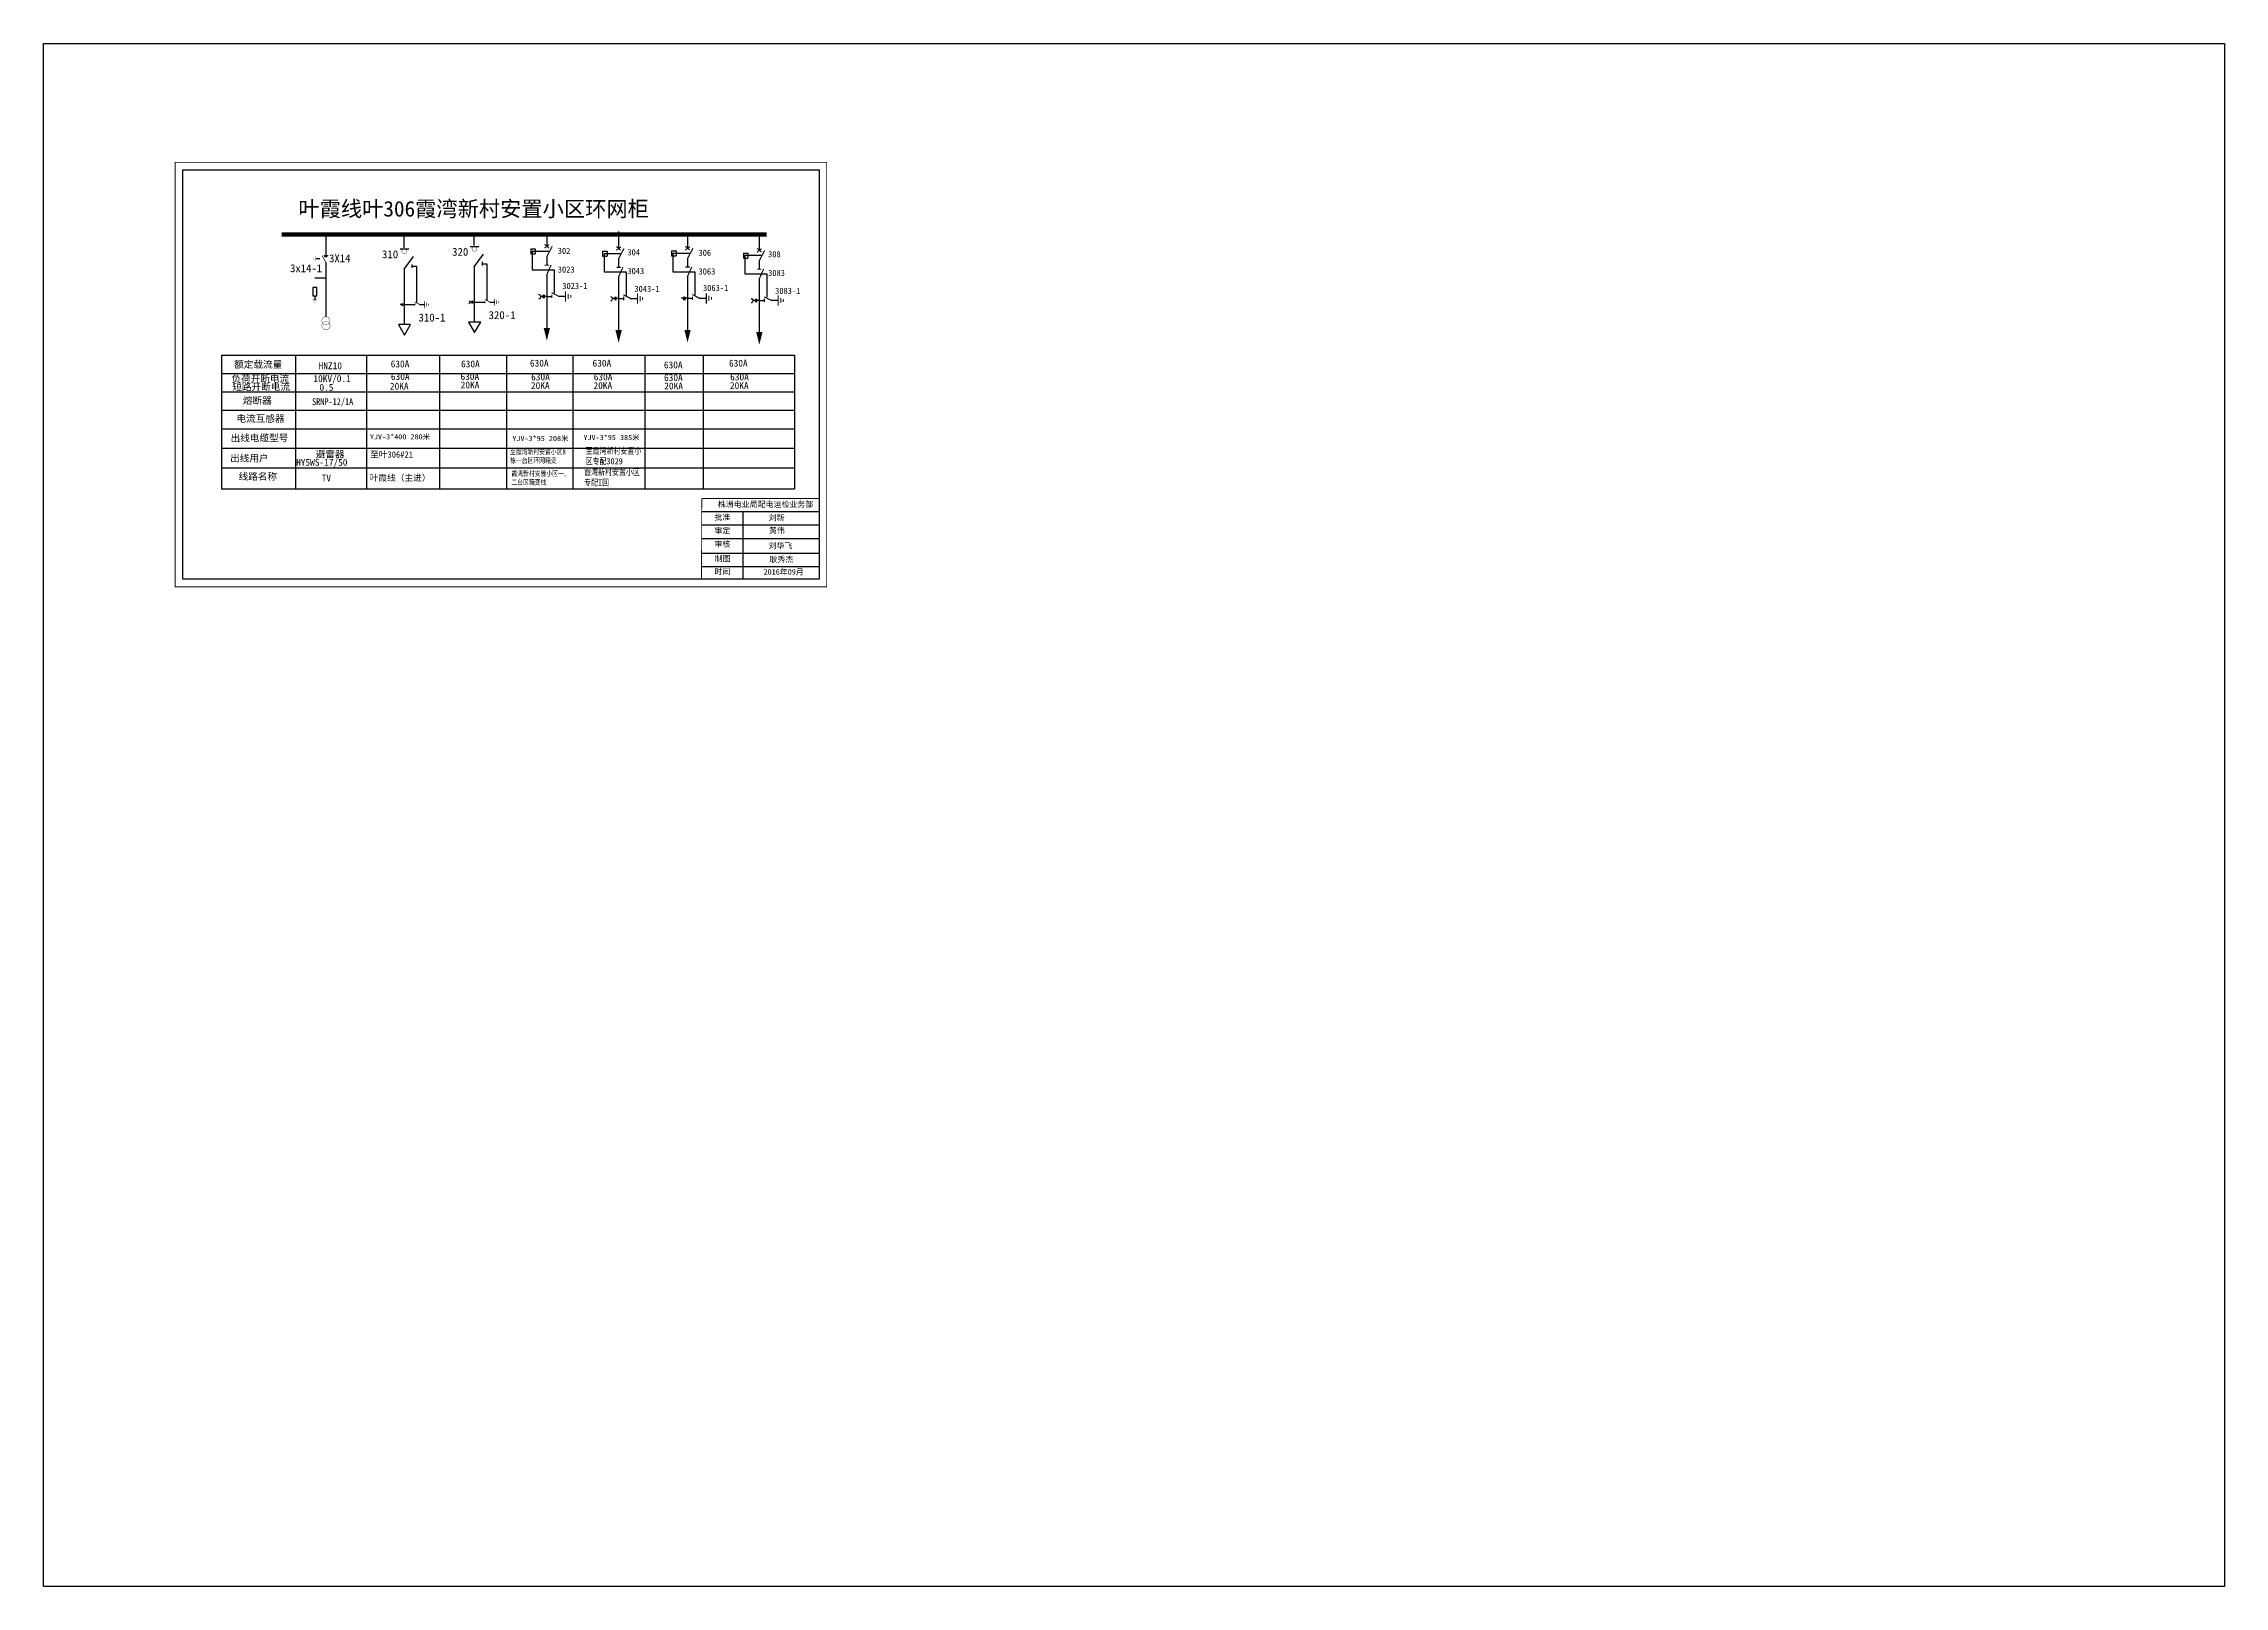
# Model space of a CAD drawing. Extents: x 1011 to 1431, y -337 to -40.
import ezdxf

# ---------------------------------------------------------------- set-up
doc = ezdxf.new("R2010")
doc.units = 0
doc.header["$LTSCALE"] = 5
doc.layers.get('0').update_dxf_attribs({"linetype": 'CONTINUOUS'})
doc.layers.add('1', color=7, linetype='CONTINUOUS')
doc.layers.add('2', color=7, linetype='CONTINUOUS')
doc.styles.add('HZ', font='', dxfattribs={"width": 0.75, "oblique": 9.998114})
doc.styles.get("Standard").update_dxf_attribs({"font": '', "width": 0.8})
doc.styles.add('字体', font='', dxfattribs={"height": 2.5})
doc.styles.add('宋体', font='simsun.ttc')
doc.styles.get('HZ').set_extended_font_data('楷体_GB2312')
doc.styles.get('Standard').set_extended_font_data('楷体_GB2312')
doc.styles.get('字体').set_extended_font_data('楷体_GB2312')

# ---------------------------------------------------------------- blocks, each defined once
blk = doc.blocks.new('JD')
for points in [[(-2, 0.2), (-2, -0.2), (2, 0.2), (2, -0.2)], [(1, -1.2), (1, -0.8), (-1, -1.2), (-1, -0.8)], [(-0.5, -1.8), (-0.5, -2.2), (0.5, -1.8), (0.5, -2.2)]]:
    blk.add_trace(points)

msp = doc.modelspace()

# ---------------------------------------------------------------- linework, layer by layer
for p, q in [((1011.01, -336.75), (1011.01, -39.75)), ((1011.01, -39.75), (1431.01, -39.75)), ((1431.01, -39.75), (1431.01, -336.75)), ((1065.37, -76.47), (1065.37, -80.59)), ((1079.65, -79.26), (1081.34, -79.26)), ((1093.14, -78.78), (1094.84, -78.78)), ((1104.85, -79.28), (1105.7, -79.28)), ((1104.85, -79.28), (1104.85, -80.23)), ((1105.12, -79.78), (1105.12, -83.29)), ((1108.33, -79.78), (1105.12, -79.78)), ((1105.7, -79.28), (1105.7, -80.23)), ((1107.9, -76.15), (1107.9, -78.78)), ((1118.67, -79.7), (1119.53, -79.7)), ((1118.67, -79.7), (1118.67, -80.65)), ((1119.53, -79.7), (1119.53, -80.65)), ((1121.73, -75.93), (1121.72, -79.2)), ((1131.94, -79.65), (1132.8, -79.65)), ((1131.94, -79.65), (1131.94, -80.6)), ((1132.8, -79.65), (1132.8, -80.6)), ((1135, -76.52), (1135, -79.15)), ((1148.83, -76.3), (1148.82, -79.57)), ((1064.2, -81.18), (1063.44, -81.18)), ((1065.37, -81.9), (1065.37, -92.33)), ((1081.94, -82.24), (1081.94, -82.93)), ((1081.96, -82.59), (1082.85, -82.59)), ((1082.85, -82.59), (1082.85, -89.66)), ((1095.44, -81.76), (1095.44, -82.46)), ((1095.45, -82.11), (1096.35, -82.11)), ((1096.35, -82.11), (1096.35, -89.19)), ((1104.85, -80.23), (1105.7, -80.23)), ((1105.12, -83.29), (1109.35, -83.29)), ((1107.9, -80.74), (1107.9, -82.34)), ((1109.35, -83.29), (1109.35, -87.79)), ((1118.67, -80.65), (1119.53, -80.65)), ((1118.94, -80.19), (1118.94, -83.71)), ((1122.15, -80.19), (1118.94, -80.19)), ((1118.94, -83.71), (1123.17, -83.71)), ((1121.72, -81.15), (1121.72, -82.75)), ((1123.17, -83.71), (1123.17, -88.21)), ((1131.94, -80.6), (1132.8, -80.6)), ((1132.22, -80.15), (1132.22, -83.66)), ((1135.42, -80.15), (1132.22, -80.15)), ((1132.22, -83.66), (1136.45, -83.66)), ((1135, -81.1), (1135, -82.71)), ((1136.45, -83.66), (1136.45, -88.16)), ((1145.77, -80.06), (1146.63, -80.06)), ((1145.77, -80.06), (1145.77, -81.02)), ((1145.77, -81.02), (1146.63, -81.02)), ((1146.04, -80.56), (1146.04, -84.08)), ((1149.25, -80.56), (1146.04, -80.56)), ((1146.63, -80.06), (1146.63, -81.02)), ((1148.82, -81.52), (1148.82, -83.12)), ((1063.21, -84.82), (1065.37, -84.82)), ((1107.9, -84.11), (1107.9, -94.57)), ((1121.72, -84.53), (1121.72, -94.99)), ((1135, -84.48), (1135, -94.94)), ((1146.04, -84.08), (1150.27, -84.08)), ((1148.82, -84.89), (1148.82, -95.36)), ((1150.27, -84.08), (1150.27, -88.58)), ((1063.21, -88.28), (1063.21, -89.04)), ((1080.47, -89.98), (1082.53, -89.98)), ((1083.43, -89.96), (1084.38, -89.96)), ((1093.97, -89.51), (1096.02, -89.51)), ((1096.93, -89.49), (1097.87, -89.49)), ((1107.9, -88.41), (1108.89, -88.41)), ((1110.18, -88.38), (1111.52, -88.38)), ((1121.72, -88.82), (1122.71, -88.82)), ((1124, -88.79), (1125.35, -88.79)), ((1135, -88.78), (1135.98, -88.78)), ((1137.28, -88.75), (1138.62, -88.75)), ((1148.82, -89.19), (1149.81, -89.19)), ((1151.1, -89.16), (1152.45, -89.16)), ((1045.28, -99.74), (1045.28, -125.38)), ((1059.51, -99.74), (1059.51, -125.47)), ((1073.16, -99.74), (1073.16, -125.47)), ((1087.27, -99.93), (1087.27, -125.47)), ((1100.14, -99.82), (1100.14, -125.47)), ((1112.92, -99.82), (1112.92, -125.47)), ((1126.78, -99.82), (1126.78, -125.47)), ((1138.05, -99.73), (1138.05, -125.47)), ((1155.59, -99.73), (1155.59, -125.47)), ((1045.28, -103.26), (1138.01, -103.26)), ((1138.05, -103.26), (1155.59, -103.26)), ((1431.01, -336.75), (1011.01, -336.75))]:
    msp.add_line(p, q)
at = {"color": 7}
for p, q in [((1080.42, -79.07), (1080.42, -76.8)), ((1093.92, -78.59), (1093.92, -76.32))]:
    msp.add_line(p, q, dxfattribs=at)
at = {"color": 0}
for p, q in [((1080.44, -83.17), (1080.44, -93.91)), ((1093.94, -82.7), (1093.94, -93.44))]:
    msp.add_line(p, q, dxfattribs=at)
at = {"linetype": 'Continuous'}
for p, q in [((1045.28, -99.73), (1155.59, -99.73)), ((1046.52, -103.26), (1059.12, -103.26)), ((1045.28, -106.79), (1077.7, -106.79)), ((1077.55, -106.79), (1155.59, -106.79)), ((1045.28, -110.32), (1155.59, -110.32)), ((1045.28, -113.89), (1155.59, -113.89)), ((1045.28, -117.65), (1155.59, -117.65)), ((1045.28, -121.4), (1155.59, -121.4)), ((1045.17, -125.47), (1155.59, -125.47))]:
    msp.add_line(p, q, dxfattribs=at)
at = {"color": 7, "linetype": 'Continuous'}
for p, q in [((1137.75, -129.81), (1160.5, -129.81)), ((1145.64, -129.81), (1145.64, -142.74)), ((1137.75, -132.4), (1160.5, -132.4)), ((1137.75, -135), (1160.5, -135)), ((1137.75, -137.82), (1160.5, -137.82)), ((1137.75, -140.41), (1160.5, -140.41))]:
    msp.add_line(p, q, dxfattribs=at)
at = {"color": 7, "linetype": 'Continuous', "const_width": 0.182}
msp.add_lwpolyline([(1036.34, -62.6), (1161.82, -62.6), (1161.82, -144.3), (1036.34, -144.3)], close=True, dxfattribs=at)
at = {"color": 7, "linetype": 'Continuous'}
msp.add_lwpolyline([(1037.82, -64.07), (1160.35, -64.07), (1160.35, -142.82), (1037.82, -142.82)], close=True, dxfattribs=at)
for points, const_width in [([(1056.85, -76.5), (1150.23, -76.5)], 0.87), ([(1079.65, -79.26), (1081.34, -79.26)], 0.144), ([(1093.14, -78.78), (1094.84, -78.78)], 0.144), ([(1107.49, -79.1), (1108.36, -78.45)], 0.214), ([(1107.5, -78.39), (1108.34, -79.09)], 0.214), ([(1107.9, -80.79), (1108.97, -78.76)], 0.214), ([(1121.32, -78.8), (1122.16, -79.5)], 0.214), ([(1121.31, -79.52), (1122.19, -78.86)], 0.214), ([(1121.72, -81.2), (1122.79, -79.17)], 0.214), ([(1134.59, -79.47), (1135.46, -78.82)], 0.214), ([(1134.6, -78.76), (1135.44, -79.46)], 0.214), ([(1135, -81.16), (1136.07, -79.13)], 0.214), ([(1148.42, -79.17), (1149.26, -79.87)], 0.214), ([(1148.41, -79.89), (1149.28, -79.23)], 0.214), ([(1148.82, -81.57), (1149.89, -79.54)], 0.214), ([(1062.99, -81.01), (1062.99, -81.32)], 0.0619), ([(1063.21, -80.83), (1063.21, -81.49)], 0.0619), ([(1063.43, -80.72), (1063.43, -81.59)], 0.0619), ([(1064.2, -81.02), (1064.2, -81.33)], 0.0619), ([(1065.37, -81.9), (1064.66, -80.56)], 0.142), ([(1065.81, -80.54), (1064.97, -80.53)], 0.142), ([(1107.51, -82.4), (1108.31, -82.4)], 0.214), ([(1107.85, -84.37), (1108.75, -82.35)], 0.214), ([(1121.34, -82.81), (1122.13, -82.81)], 0.214), ([(1121.68, -84.79), (1122.58, -82.77)], 0.214), ([(1134.61, -82.76), (1135.41, -82.76)], 0.214), ([(1134.95, -84.74), (1135.85, -82.72)], 0.214), ([(1148.44, -83.18), (1149.23, -83.18)], 0.214), ([(1148.78, -85.16), (1149.68, -83.13)], 0.214), ([(1108.83, -87.69), (1110.26, -88.41)], 0.214), ([(1108.89, -88.08), (1108.89, -88.74)], 0.214), ([(1122.66, -88.11), (1124.09, -88.82)], 0.214), ([(1135.93, -88.06), (1137.36, -88.78)], 0.214), ([(1062.76, -89.05), (1063.63, -89.05)], 0.0619), ([(1062.86, -89.27), (1063.53, -89.27)], 0.0619), ([(1063.05, -89.54), (1063.36, -89.54)], 0.0619), ([(1082.49, -89.48), (1083.49, -89.98)], 0.15), ([(1082.53, -89.75), (1082.53, -90.21)], 0.15), ([(1095.99, -89.01), (1096.99, -89.51)], 0.15), ([(1096.02, -89.28), (1096.02, -89.74)], 0.15), ([(1122.71, -88.49), (1122.71, -89.15)], 0.214), ([(1135.98, -88.45), (1135.98, -89.11)], 0.214), ([(1149.76, -88.48), (1151.19, -89.19)], 0.214), ([(1149.81, -88.86), (1149.81, -89.52)], 0.214)]:
    msp.add_lwpolyline(points, dxfattribs=dict(const_width=const_width))
for points, const_width in [([(1080.02, -79.73, 1), (1080.95, -79.73, 1)], 0.072), ([(1093.51, -79.25, 1), (1094.45, -79.25, 1)], 0.072), ([(1066.16, -93.11, -1), (1064.59, -93.11, -1)], 0.0663), ([(1066.18, -94.05, -1), (1064.61, -94.05, -1)], 0.0663)]:
    msp.add_lwpolyline(points, format="xyb", close=True, dxfattribs=dict(const_width=const_width))
for points in [[(1063.62, -86.68), (1062.86, -86.68), (1062.86, -88.28), (1063.62, -88.28), (1063.62, -86.7)], [(1107.17, -88.1), (1107.17, -88.75)], [(1107.38, -88.1), (1107.38, -88.75)], [(1079.97, -89.98), (1079.65, -89.98)], [(1079.97, -89.77), (1079.97, -90.22)], [(1080.11, -89.77), (1080.11, -90.22)], [(1080.47, -89.98), (1080.11, -89.98)], [(1093.47, -89.5), (1093.15, -89.5)], [(1093.47, -89.29), (1093.47, -89.75)], [(1093.61, -89.29), (1093.61, -89.75)], [(1093.97, -89.5), (1093.61, -89.5)], [(1107.17, -88.4), (1106.72, -88.4)], [(1107.89, -88.4), (1107.38, -88.4)], [(1121, -88.81), (1120.55, -88.81)], [(1121, -88.51), (1121, -89.16)], [(1121.2, -88.51), (1121.2, -89.16)], [(1121.72, -88.81), (1121.2, -88.81)], [(1134.27, -88.77), (1133.82, -88.77)], [(1134.27, -88.47), (1134.27, -89.12)], [(1134.47, -88.47), (1134.47, -89.12)], [(1134.99, -88.77), (1134.47, -88.77)], [(1148.1, -89.18), (1147.65, -89.18)], [(1148.1, -88.88), (1148.1, -89.53)], [(1148.3, -88.88), (1148.3, -89.53)], [(1148.82, -89.18), (1148.3, -89.18)]]:
    msp.add_lwpolyline(points)
for points, format in [([(1063.21, -84.82, 0, 0, 0), (1063.21, -87.09, 0.206, 0, 0), (1063.21, -87.83, 0, 0, 0)], "xyseb"), ([(1106.34, -88.03, -0.877934), (1106.36, -88.9)], "xyb"), ([(1092.88, -89.24, -0.877934), (1092.89, -89.85)], "xyb"), ([(1120.16, -88.44, -0.877934), (1120.18, -89.31)], "xyb"), ([(1147.26, -88.81, -0.877934), (1147.28, -89.68)], "xyb"), ([(1107.92, -94.49, 1.22, 0, 0), (1107.92, -96.92, 0, 0, 0)], "xyseb"), ([(1121.75, -94.91, 1.22, 0, 0), (1121.75, -97.33, 0, 0, 0)], "xyseb"), ([(1135.02, -94.86, 1.22, 0, 0), (1135.02, -97.28, 0, 0, 0)], "xyseb"), ([(1148.85, -95.28, 1.22, 0, 0), (1148.85, -97.7, 0, 0, 0)], "xyseb")]:
    msp.add_lwpolyline(points, format=format)
at = {"color": 7}
for points in [[(1080.52, -95.86), (1081.69, -93.83), (1079.35, -93.83)], [(1094.01, -95.38), (1095.19, -93.35), (1092.84, -93.35)]]:
    msp.add_lwpolyline(points, close=True, dxfattribs=at)
at = {"color": 7, "linetype": 'Continuous', "const_width": 0.182}
for points in [[(1137.75, -127.33), (1137.73, -142.7)], [(1137.75, -127.33), (1160.5, -127.33)]]:
    msp.add_lwpolyline(points, dxfattribs=at)
msp.add_circle((1065.37, -80.69), 0.185)
at = {"layer": '1'}
for points in [[(1106.34, -88.02, -0.877934), (1106.35, -88.89)], [(1092.88, -89.24, -0.877934), (1092.89, -89.84)], [(1120.16, -88.43, -0.877934), (1120.18, -89.3)], [(1147.26, -88.8, -0.877934), (1147.28, -89.67)]]:
    msp.add_lwpolyline(points, format="xyb", dxfattribs=at)
at = {"layer": '2'}
for p, q in [((1080.44, -83.19), (1082.26, -80.76)), ((1093.94, -82.71), (1095.75, -80.28))]:
    msp.add_line(p, q, dxfattribs=at)

# ---------------------------------------------------------------- block references
at = {"rotation": 90}
for p, xscale, yscale, zscale in [((1111.54, -88.42), 0.5003581618962016, 0.5003581618962016, 0.5003581622976833), ((1125.37, -88.83), 0.5003581618962016, 0.5003581618962016, 0.5003581622976833), ((1138.64, -88.79), 0.5003581618962016, 0.5003581618962016, 0.5003581622976833), ((1084.39, -89.99), 0.3507343991677772, 0.3507343991677772, 0.3507343992299833), ((1097.89, -89.52), 0.3507343991677772, 0.3507343991677772, 0.3507343992299833), ((1152.47, -89.2), 0.5003581618962016, 0.5003581618962016, 0.5003581622976833)]:
    msp.add_blockref('JD', p, dxfattribs=dict(at, xscale=xscale, yscale=yscale, zscale=zscale))

# ---------------------------------------------------------------- texts
at = {"color": 0}
for s, height, p in [('310', 1.528, (1076.18, -81.07)), ('320', 1.528, (1089.68, -80.59)), ('3x14-1', 1.514, (1058.47, -83.75)), ('3X14', 1.514, (1065.98, -81.84)), ('310-1', 1.528, (1083.2, -93.25)), ('320-1', 1.528, (1096.7, -92.78))]:
    msp.add_text(s, height=height, dxfattribs=at).set_placement(p)
for s, height, style, p in [('302', 1.191, '宋体', (1110.03, -80.23)), ('304', 1.191, '宋体', (1123.44, -80.52)), ('306', 1.191, '宋体', (1137.13, -80.6)), ('308', 1.191, '宋体', (1150.54, -80.89)), ('3023', 1.191, '宋体', (1110.03, -83.83)), ('3043', 1.191, '宋体', (1123.44, -84.12)), ('3063', 1.191, '宋体', (1137.13, -84.2)), ('3083', 1.191, '宋体', (1150.54, -84.49)), ('3023-1', 1.191, '宋体', (1110.9, -87)), ('3043-1', 1.191, '宋体', (1124.79, -87.56)), ('3063-1', 1.191, '宋体', (1138, -87.37)), ('3083-1', 1.191, '宋体', (1151.89, -87.93)), ('额定载流量', 1.323, 'HZ', (1047.7, -102.17)), ('630A', 1.323, 'HZ', (1077.85, -102.07)), ('630A', 1.323, 'HZ', (1091.4, -102.07)), ('630A', 1.323, 'HZ', (1104.67, -101.92)), ('630A', 1.323, 'HZ', (1116.72, -101.92)), ('630A', 1.323, 'HZ', (1143, -101.92)), ('负荷开断电流', 1.323, 'HZ', (1047.18, -104.9)), ('短路开断电流', 1.323, 'HZ', (1047.35, -106.47)), ('10KV/0.1', 1.323, 'HZ', (1062.97, -104.89)), ('HNZ10', 1.323, 'HZ', (1063.97, -102.42)), ('630A', 1.323, 'HZ', (1077.89, -104.49)), ('630A', 1.323, 'HZ', (1091.29, -104.49)), ('20KA', 1.323, 'HZ', (1091.33, -106.12)), ('20KA', 1.323, 'HZ', (1104.86, -106.24)), ('630A', 1.323, 'HZ', (1104.9, -104.58)), ('20KA', 1.323, 'HZ', (1116.91, -106.24)), ('630A', 1.323, 'HZ', (1116.96, -104.58)), ('630A', 1.323, 'HZ', (1130.47, -102.27)), ('630A', 1.323, 'HZ', (1130.49, -104.69)), ('20KA', 1.323, 'HZ', (1130.54, -106.32)), ('20KA', 1.323, 'HZ', (1143.19, -106.24)), ('630A', 1.323, 'HZ', (1143.23, -104.58)), ('熔断器', 1.323, 'HZ', (1049.38, -109.12)), ('0.5', 1.323, 'HZ', (1064.13, -106.58)), ('20KA', 1.323, 'HZ', (1077.7, -106.35)), ('电流互感器', 1.323, 'HZ', (1048.15, -112.59)), ('出线电缆型号', 1.323, 'HZ', (1047.02, -116.33)), ('出线用户', 1.323, 'HZ', (1046.93, -120.22)), ('避雷器', 1.323, 'HZ', (1063.41, -119.45)), ('线路名称', 1.323, 'HZ', (1048.56, -123.73)), ('TV', 1.323, 'HZ', (1064.56, -124.04))]:
    msp.add_text(s, height=height, dxfattribs=dict(style=style)).set_placement(p)
msp.add_text('HY5WS-17/50', height=1.3226).set_placement((1059.63, -121.02))
at = {"color": 7, "linetype": 'Continuous', "attachment_point": 1, "style": '字体'}
for s, insert, char_height, width in [('{\\fNSimSun|b0|i0|c134|p49;\\C256;叶霞线叶306\\fSTZhongsong|b0|i0|c134|p2;\\C0;霞湾新村安置小区环网柜}', (1060.07, -70.04), 3, 91.3408), ('{\\fSimSun|b0|i0|c134|p2;YJV-3*400 280米}', (1073.84, -114.94), 1, 29.9201), ('{\\fSimSun|b0|i0|c134|p2;YJV-3*95 208米}', (1101.28, -115.26), 1, 29.9201), ('{\\fSimSun|b0|i0|c134|p2;YJV-3*95 385米}', (1114.97, -115.07), 1, 29.9201), ('{\\fSimSun|b0|i0|c134|p2;至叶306#21}', (1073.88, -118.25), 1.2, 29.9201), ('{\\fSimSun|b0|i0|c134|p2;叶霞线（主进）}', (1073.78, -122.73), 1.2, 29.9201), ('株洲电业局配电运检业务部', (1140.85, -127.88), 1.0944, 29.9201), ('{\\fKaiTi_GB2312|b0|i0|c134|p49;批准}', (1140.19, -130.38), 1.0944, 8.5588), ('\\f\uffbfﾬￌﾣﾤ_GB2312|b0|i0|c134|p49;审定', (1140.19, -132.97), 1.0944, 8.5588), ('{\\fSimSun|b0|i0|c134|p2;刘新}', (1150.64, -130.48), 1.0944, 8.5588), ('黄伟', (1150.69, -132.92), 1.094, 8.5588), ('\\f\uffbfﾬￌﾣﾤ_GB2312|b0|i0|c134|p49;审核', (1140.19, -135.55), 1.0944, 8.5588), ('\\f\uffbfﾬￌﾣﾤ_GB2312|b0|i0|c134|p49;制图', (1140.25, -138.33), 1.0944, 8.5588), ('刘华飞', (1150.64, -135.86), 1.094, 8.5588), ('{\\fSimSun|b0|i0|c134|p2;耿秀杰}', (1150.8, -138.49), 1.0944, 8.5588), ('\\f\uffbfﾬￌﾣﾤ_GB2312|b0|i0|c134|p49;时间', (1140.19, -140.84), 1.0944, 8.5588), ('2016{\\fSimSun|b0|i0|c134|p2;年}09{\\fSimSun|b0|i0|c134|p2;月}', (1149.66, -140.9), 1.0944, 10.2618)]:
    msp.add_mtext(s, dxfattribs=dict(at, insert=insert, char_height=char_height, width=width))
at = {"insert": (1062.71, -108.01), "char_height": 1.323, "width": 8.0873, "attachment_point": 1}
msp.add_mtext('SRNP-12/1A', dxfattribs=at)
at = {"color": 7, "width": 11.6168, "attachment_point": 1}
for s, insert, char_height in [('{\\fNSimSun|b0|i0|c134|p49;至霞湾新村安置小区专配3029}', (1115.38, -117.54), 1.2), ('{\\fNSimSun|b0|i0|c134|p49;至霞湾新村安置小区8栋一台区环网箱变}', (1100.85, -117.82), 1), ('{\\fNSimSun|b0|i0|c134|p49;霞湾新村安置小区专配I回}', (1115.09, -121.65), 1.2), ('{\\fNSimSun|b0|i0|c134|p49;霞湾新村安置小区一、二台区箱变线}', (1101.11, -122.01), 1)]:
    msp.add_mtext(s, dxfattribs=dict(at, insert=insert, char_height=char_height))

doc.saveas('drawing.dxf')
